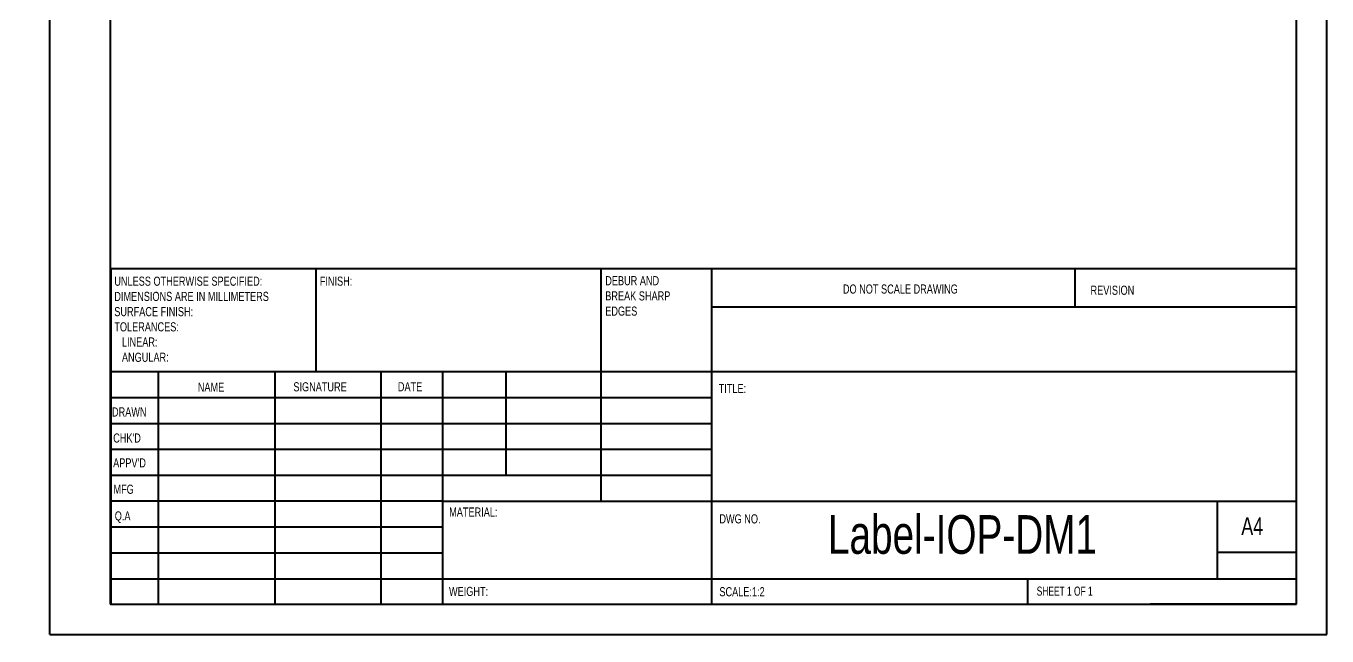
# Model space of a CAD drawing. Header units: millimetres. Extents: x -568 to 210, y 0 to 297.
# Drawn here: x -3.8 to 210.1, y 0 to 100.2 of the extents above; entities that cross this region are included whole.
import ezdxf

# ---------------------------------------------------------------- set-up
doc = ezdxf.new("R2010")
doc.units = ezdxf.units.MM
doc.styles.add('SLDTEXTSTYLE0', font='TXT', dxfattribs={"width": 0.75})
doc.styles.add('SLDTEXTSTYLE1', font='TXT', dxfattribs={"width": 0.6875})
doc.styles.add('SLDTEXTSTYLE2', font='TXT', dxfattribs={"width": 0.605})
doc.dimstyles.new('SLDDIMSTYLE4', dxfattribs={"dimtxt": 2.568319, "dimasz": 3.5, "dimexe": 0, "dimexo": 0.0625, "dimgap": 0.64208, "dimtad": 2, "dimrnd": 1e-09, "dimzin": 12, "dimdsep": 46, "dimtxsty": 'SLDTEXTSTYLE2', "dimblk1": 'NONE', "dimblk2": 'NONE', "dimsah": 1, "dimcen": 0.09, "dimadec": 0, "dimazin": 0, "dimtfac": 1, "dimtofl": 0, "dimtmove": 0, "dimatfit": 3, "dimldrblk": 'NONE', "dimfxl": 1, "dimtolj": 1, "dimtzin": 12, "dimarcsym": 0})

# ---------------------------------------------------------------- blocks, each defined once
blk = doc.blocks.new('SW_NOTE_0')
at = {"color": 0, "linetype": 'Continuous', "lineweight": 0, "char_height": 1.5, "attachment_point": 1, "style": 'SLDTEXTSTYLE0'}
for s, insert in [('DEBUR AND ', (0, 1.93)), ('BREAK SHARP ', (0, -0.57)), ('EDGES', (0, -3.07))]:
    blk.add_mtext(s, dxfattribs=dict(at, insert=insert))
blk = doc.blocks.new('SW_NOTE_1')
at = {"color": 0, "linetype": 'Continuous', "lineweight": 0, "char_height": 1.5, "attachment_point": 1, "style": 'SLDTEXTSTYLE0'}
for s, insert in [('UNLESS OTHERWISE SPECIFIED:', (0, 1.93)), ('DIMENSIONS ARE IN MILLIMETERS', (0, -0.57)), ('SURFACE FINISH:', (0, -3.07)), ('TOLERANCES:', (0, -5.57)), ('   LINEAR:', (0, -8.07)), ('   ANGULAR:', (0, -10.57))]:
    blk.add_mtext(s, dxfattribs=dict(at, insert=insert))
blk = doc.blocks.new('*D37')
at = {"color": 7, "linetype": 'Continuous', "lineweight": 0, "attachment_point": 1, "rotation": 353.1961, "style": 'SLDTEXTSTYLE2'}
for s, insert, char_height in [('R', (122.81, 157.2), 2.65), ('719.48', (125.34, 156.89), 2.646)]:
    blk.add_mtext(s, dxfattribs=dict(at, insert=insert, char_height=char_height))
blk = doc.blocks.new('_NONE')

msp = doc.modelspace()

# ---------------------------------------------------------------- linework, layer by layer
at = {"color": 7, "linetype": 'Continuous', "lineweight": 40}
for p, q in [((0.079, 0.215), (0.079, 297.215)), ((210.079, 0.215), (210.079, 297.215)), ((10.079, 5.215), (10.079, 292.215)), ((205.079, 5.215), (205.079, 292.215)), ((10.111, 60.371), (205.079, 60.371)), ((10.111, 60.371), (10.111, 5.121)), ((43.911, 43.371), (43.911, 60.371)), ((90.711, 60.371), (90.711, 22.121)), ((108.911, 60.371), (108.911, 5.121)), ((168.679, 54.09), (168.679, 60.465)), ((205.079, 53.996), (108.911, 53.996)), ((205.079, 43.371), (10.111, 43.371)), ((17.911, 43.371), (17.911, 5.121)), ((37.102, 43.371), (37.102, 5.121)), ((54.51, 43.371), (54.51, 5.121)), ((64.711, 5.121), (64.711, 43.371)), ((75.111, 26.371), (75.111, 43.371)), ((108.911, 39.121), (10.111, 39.121)), ((108.911, 34.871), (10.111, 34.871)), ((108.911, 30.621), (10.111, 30.621)), ((108.911, 26.371), (10.111, 26.371)), ((64.711, 22.121), (10.111, 22.121)), ((64.711, 22.121), (205.079, 22.121)), ((192.079, 9.465), (192.079, 22.215)), ((64.711, 17.871), (10.111, 17.871)), ((64.711, 13.621), (10.111, 13.621)), ((205.079, 13.715), (192.079, 13.715)), ((10.111, 9.371), (205.079, 9.371)), ((160.879, 5.215), (160.879, 9.465)), ((10.079, 5.215), (205.079, 5.215)), ((205.079, 5.215), (180.988, 5.215)), ((0.079, 0.215), (210.079, 0.215))]:
    msp.add_line(p, q, dxfattribs=at)

# ---------------------------------------------------------------- block references
at = {"color": 7, "linetype": 'Continuous', "lineweight": 0}
for name, p in [('SW_NOTE_1', (10.704, 57.108)), ('SW_NOTE_0', (91.42, 57.19))]:
    msp.add_blockref(name, p, dxfattribs=at)

# ---------------------------------------------------------------- texts
at = {"color": 7, "linetype": 'Continuous', "lineweight": 0, "attachment_point": 1}
for s, insert, char_height, style in [('FINISH:', (44.482, 59.04), 1.5, 'SLDTEXTSTYLE0'), ('DO NOT SCALE DRAWING', (130.493, 57.748), 1.5, 'SLDTEXTSTYLE0'), ('REVISION', (171.206, 57.55), 1.5, 'SLDTEXTSTYLE0'), ('NAME', (24.433, 41.622), 1.5, 'SLDTEXTSTYLE0'), ('SIGNATURE', (40.144, 41.683), 1.5, 'SLDTEXTSTYLE0'), ('DATE', (57.326, 41.697), 1.5, 'SLDTEXTSTYLE0'), ('TITLE:', (110.067, 41.399), 1.5, 'SLDTEXTSTYLE0'), ('DRAWN', (10.323, 37.551), 1.5, 'SLDTEXTSTYLE0'), ("CHK'D", (10.521, 33.275), 1.5, 'SLDTEXTSTYLE0'), ("APPV'D", (10.513, 29.185), 1.5, 'SLDTEXTSTYLE0'), ('MFG', (10.566, 24.855), 1.5, 'SLDTEXTSTYLE0'), ('Q.A', (10.78, 20.471), 1.5, 'SLDTEXTSTYLE0'), ('MATERIAL:', (65.757, 21.107), 1.5, 'SLDTEXTSTYLE0'), ('DWG NO.', (110.185, 19.99), 1.5, 'SLDTEXTSTYLE0'), ('Label-IOP-DM1', (128.031, 19.847), 6.35, 'SLDTEXTSTYLE0'), ('A4', (196, 19.515), 2.9104, 'SLDTEXTSTYLE0'), ('WEIGHT: ', (65.729, 8.07), 1.4986, 'SLDTEXTSTYLE0'), ('SCALE:1:2', (110.185, 8.021), 1.5, 'SLDTEXTSTYLE0'), ('SHEET 1 OF 1', (162.357, 8.115), 1.5, 'SLDTEXTSTYLE1')]:
    msp.add_mtext(s, dxfattribs=dict(at, insert=insert, char_height=char_height, style=style))

# ---------------------------------------------------------------- dimensions: what is measured, and where the dimension line sits
at = {"color": 7, "linetype": 'Continuous', "lineweight": 0}
dim = msp.add_radius_dim(center=(-567.918, 236.185), mpoint=(0, 0), dimstyle='SLDDIMSTYLE4', dxfattribs=at)
dim.commit()
dim.dimension.update_dxf_attribs({"geometry": '*D37', "text_midpoint": (128.915, 153.045), "dimtype": 164})

doc.saveas('drawing.dxf')
